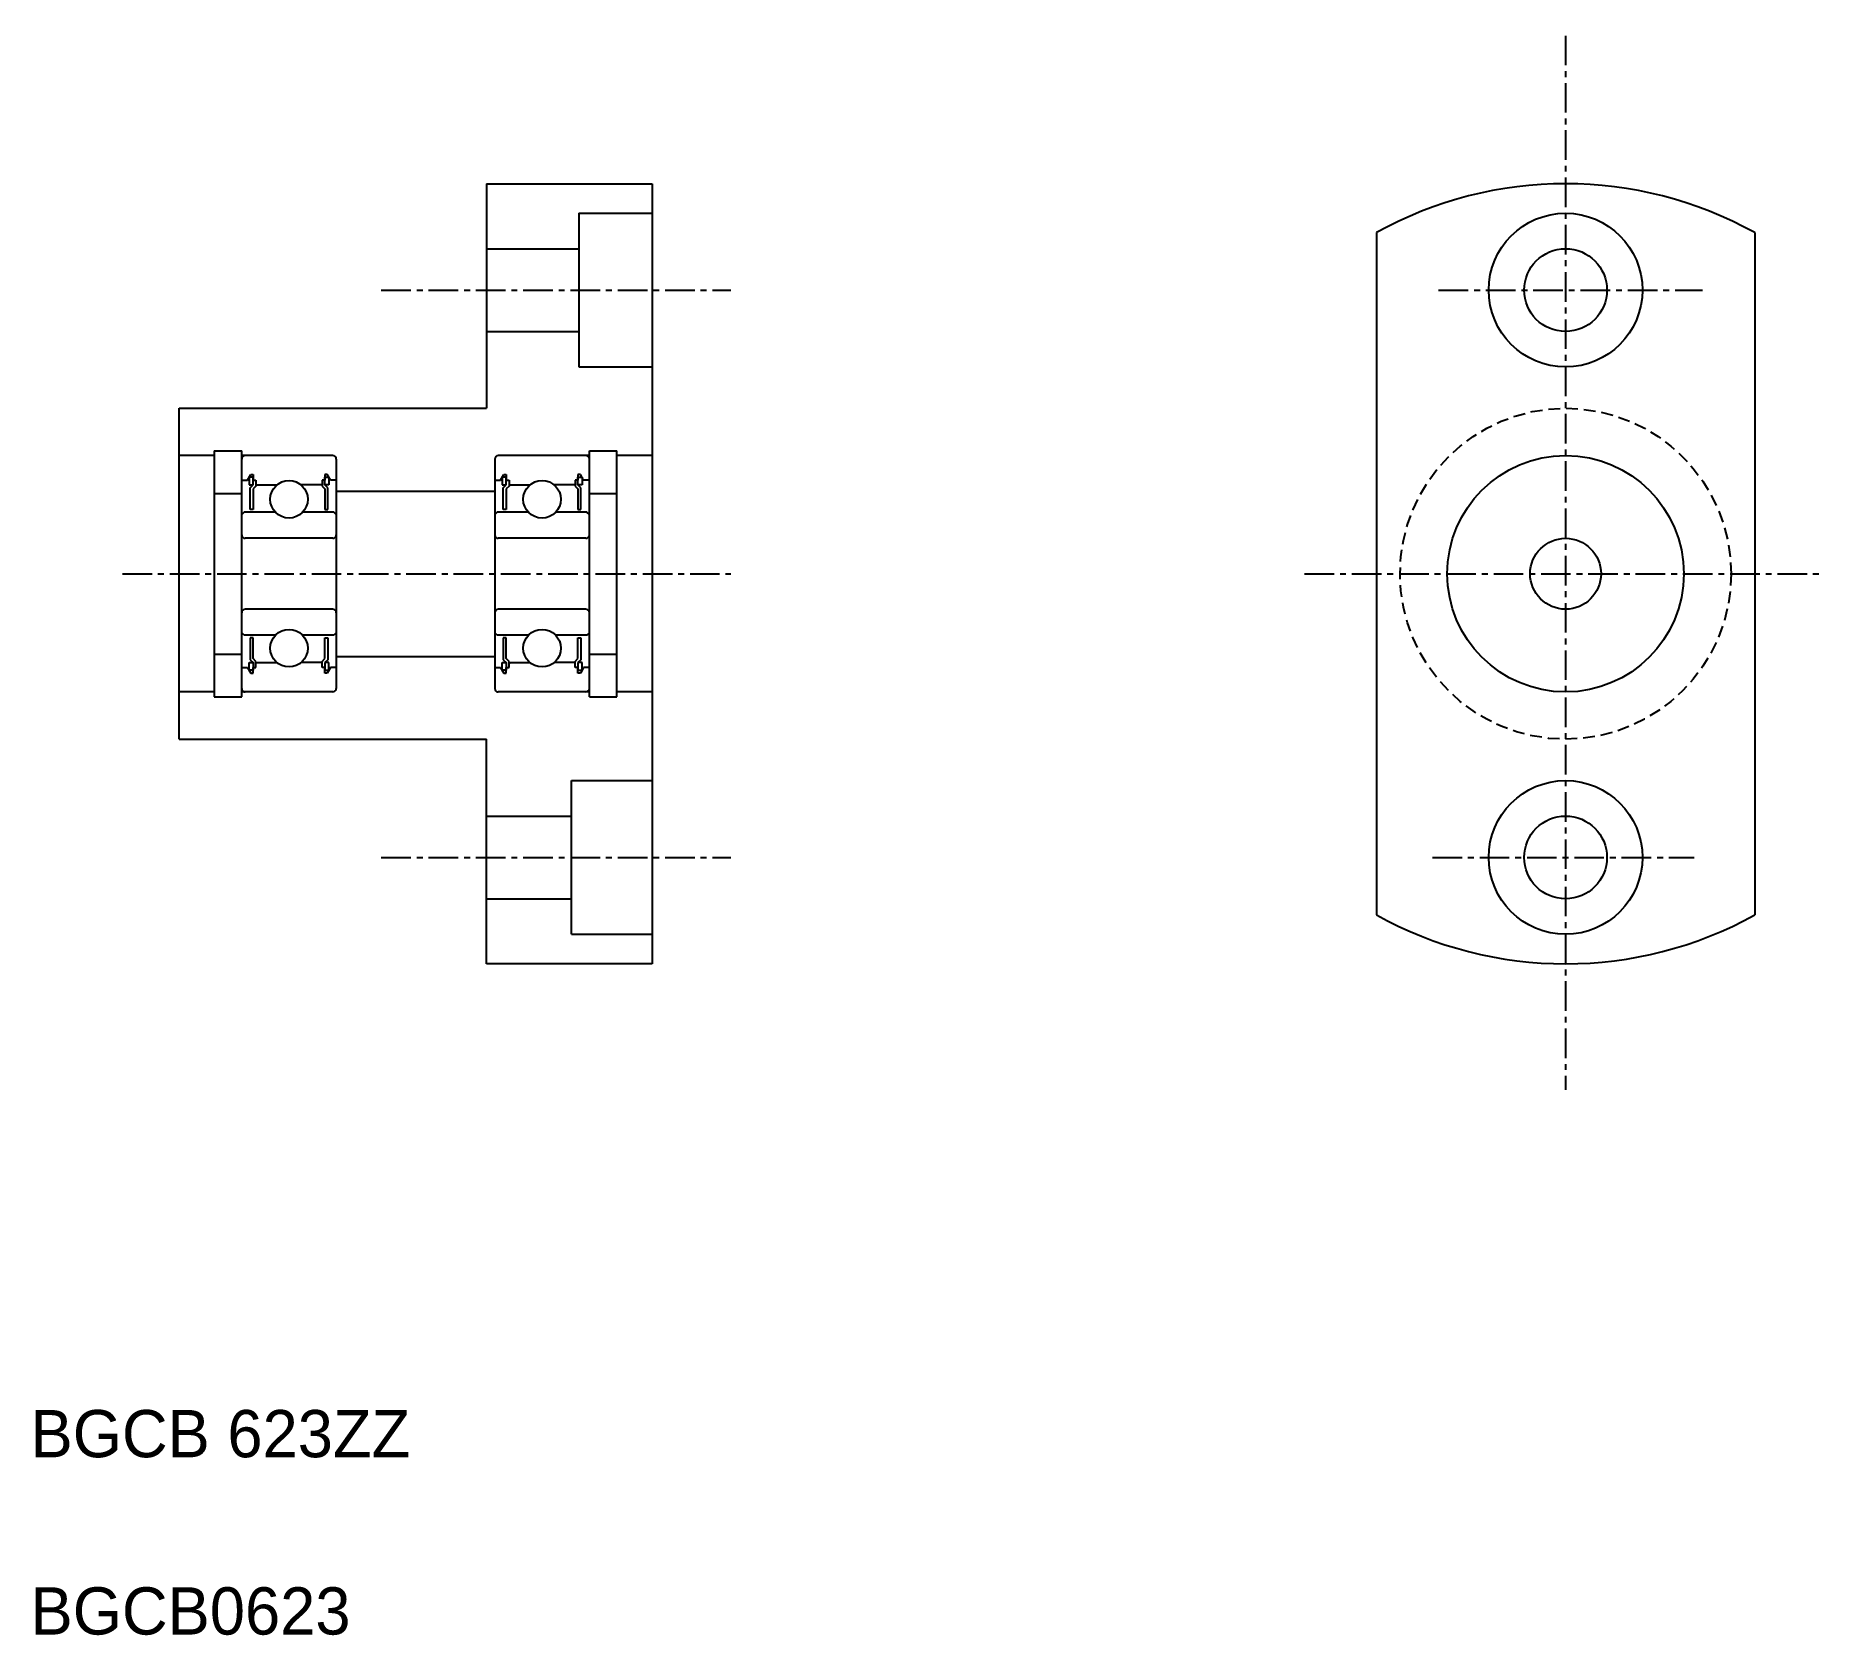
# Model space of a CAD drawing. Extents: x 115.6 to 191.3, y 80.6 to 148.3.
import ezdxf

# ---------------------------------------------------------------- set-up
doc = ezdxf.new("R2010")
doc.units = 0
doc.linetypes.add('CENTER', pattern=[2, 1.25, -0.25, 0.25, -0.25])
doc.linetypes.add('DASHED', pattern=[0.75, 0.5, -0.25])
doc.layers.get('0').update_dxf_attribs({"linetype": 'CONTINUOUS'})
doc.layers.add('CENTER', color=1, linetype='CENTER')

msp = doc.modelspace()

# ---------------------------------------------------------------- linework, layer by layer
at = {"color": 7, "linetype": 'CONTINUOUS'}
for p, q in [((134.706, 142.036), (141.706, 142.036)), ((134.706, 142.036), (134.706, 132.536)), ((141.706, 142.036), (141.706, 109.036)), ((138.606, 140.786), (138.606, 134.286)), ((138.606, 140.786), (141.706, 140.786)), ((172.335, 139.967), (172.335, 111.106)), ((188.335, 139.967), (188.335, 111.106)), ((134.706, 139.286), (138.606, 139.286)), ((134.706, 135.786), (138.606, 135.786)), ((138.606, 134.286), (141.706, 134.286)), ((121.706, 118.536), (121.706, 132.536)), ((121.706, 132.536), (134.706, 132.536)), ((123.196, 130.536), (121.706, 130.536)), ((123.196, 130.736), (123.196, 120.336)), ((123.196, 130.736), (124.356, 130.736)), ((124.356, 120.336), (124.356, 130.736)), ((128.206, 130.536), (124.356, 130.536)), ((128.356, 130.386), (128.356, 120.686)), ((135.056, 130.386), (135.056, 120.686)), ((139.056, 130.536), (135.206, 130.536)), ((139.056, 120.336), (139.056, 130.736)), ((139.056, 130.736), (140.216, 130.736)), ((140.216, 120.336), (140.216, 130.736)), ((141.706, 130.536), (140.216, 130.536)), ((124.356, 129.526), (124.386, 129.496)), ((124.386, 129.496), (124.598, 129.496)), ((124.598, 129.496), (124.737, 129.738)), ((124.839, 129.617), (124.667, 129.617)), ((124.667, 129.617), (124.667, 129.296)), ((124.737, 129.738), (124.839, 129.738)), ((124.839, 129.738), (124.839, 129.496)), ((124.839, 129.296), (124.839, 129.617)), ((124.839, 129.496), (124.959, 129.496)), ((124.959, 129.496), (124.959, 129.246)), ((124.959, 129.326), (124.989, 129.296)), ((127.753, 129.326), (127.723, 129.296)), ((127.874, 129.496), (127.753, 129.496)), ((127.753, 129.496), (127.753, 129.246)), ((127.874, 129.738), (127.874, 129.496)), ((127.976, 129.738), (127.874, 129.738)), ((127.874, 129.617), (128.045, 129.617)), ((127.874, 129.296), (127.874, 129.617)), ((128.115, 129.496), (127.976, 129.738)), ((128.045, 129.617), (128.045, 129.296)), ((128.326, 129.496), (128.115, 129.496)), ((128.356, 129.526), (128.326, 129.496)), ((135.056, 129.526), (135.086, 129.496)), ((135.086, 129.496), (135.298, 129.496)), ((135.298, 129.496), (135.437, 129.738)), ((135.539, 129.617), (135.367, 129.617)), ((135.367, 129.617), (135.367, 129.296)), ((135.437, 129.738), (135.539, 129.738)), ((135.539, 129.738), (135.539, 129.496)), ((135.539, 129.296), (135.539, 129.617)), ((135.539, 129.496), (135.659, 129.496)), ((135.659, 129.496), (135.659, 129.246)), ((135.659, 129.326), (135.689, 129.296)), ((138.453, 129.326), (138.423, 129.296)), ((138.453, 129.496), (138.453, 129.246)), ((138.574, 129.496), (138.453, 129.496)), ((138.676, 129.738), (138.574, 129.738)), ((138.574, 129.738), (138.574, 129.496)), ((138.574, 129.296), (138.574, 129.617)), ((138.574, 129.617), (138.745, 129.617)), ((138.815, 129.496), (138.676, 129.738)), ((138.745, 129.617), (138.745, 129.296)), ((139.026, 129.496), (138.815, 129.496)), ((139.056, 129.526), (139.026, 129.496)), ((123.196, 128.936), (124.356, 128.936)), ((124.667, 129.296), (124.839, 129.296)), ((124.718, 129.176), (124.839, 129.296)), ((124.718, 128.252), (124.718, 129.176)), ((124.959, 129.246), (124.839, 129.126)), ((124.839, 129.126), (124.839, 128.252)), ((124.989, 129.296), (125.848, 129.296)), ((127.723, 129.296), (126.864, 129.296)), ((127.753, 129.246), (127.874, 129.126)), ((128.045, 129.296), (127.874, 129.296)), ((127.994, 129.176), (127.874, 129.296)), ((127.874, 129.126), (127.874, 128.252)), ((127.994, 128.252), (127.994, 129.176)), ((128.356, 129.036), (135.056, 129.036)), ((135.367, 129.296), (135.539, 129.296)), ((135.418, 129.176), (135.539, 129.296)), ((135.418, 128.252), (135.418, 129.176)), ((135.659, 129.246), (135.539, 129.126)), ((135.539, 129.126), (135.539, 128.252)), ((135.689, 129.296), (136.548, 129.296)), ((138.423, 129.296), (137.564, 129.296)), ((138.453, 129.246), (138.574, 129.126)), ((138.694, 129.176), (138.574, 129.296)), ((138.745, 129.296), (138.574, 129.296)), ((138.574, 129.126), (138.574, 128.252)), ((138.694, 128.252), (138.694, 129.176)), ((139.056, 128.936), (140.216, 128.936)), ((124.456, 128.136), (124.356, 128.036)), ((125.784, 128.136), (124.456, 128.136)), ((124.839, 128.252), (124.718, 128.252)), ((128.256, 128.136), (126.929, 128.136)), ((127.874, 128.252), (127.994, 128.252)), ((128.356, 128.036), (128.256, 128.136)), ((135.156, 128.136), (135.056, 128.036)), ((135.056, 127.961), (135.056, 127.961)), ((136.484, 128.136), (135.156, 128.136)), ((135.539, 128.252), (135.418, 128.252)), ((138.956, 128.136), (137.629, 128.136)), ((138.574, 128.252), (138.694, 128.252)), ((139.056, 128.036), (138.956, 128.136)), ((128.206, 127.036), (124.506, 127.036)), ((138.906, 127.036), (135.206, 127.036)), ((135.056, 125.536), (135.056, 125.536)), ((128.206, 124.036), (124.506, 124.036)), ((138.906, 124.036), (135.206, 124.036)), ((124.456, 122.936), (124.356, 123.036)), ((125.784, 122.936), (124.456, 122.936)), ((124.718, 122.82), (124.718, 121.897)), ((124.839, 122.82), (124.718, 122.82)), ((124.839, 121.947), (124.839, 122.82)), ((128.256, 122.936), (126.929, 122.936)), ((127.874, 121.947), (127.874, 122.82)), ((127.874, 122.82), (127.994, 122.82)), ((127.994, 122.82), (127.994, 121.897)), ((128.356, 123.036), (128.256, 122.936)), ((135.156, 122.936), (135.056, 123.036)), ((136.484, 122.936), (135.156, 122.936)), ((135.539, 122.82), (135.418, 122.82)), ((135.418, 122.82), (135.418, 121.897)), ((135.539, 121.947), (135.539, 122.82)), ((138.956, 122.936), (137.629, 122.936)), ((138.574, 121.947), (138.574, 122.82)), ((138.574, 122.82), (138.694, 122.82)), ((138.694, 122.82), (138.694, 121.897)), ((139.056, 123.036), (138.956, 122.936)), ((123.196, 122.136), (124.356, 122.136)), ((124.667, 121.776), (124.839, 121.776)), ((124.667, 121.456), (124.667, 121.776)), ((124.718, 121.897), (124.839, 121.776)), ((124.959, 121.826), (124.839, 121.947)), ((124.839, 121.776), (124.839, 121.456)), ((124.959, 121.576), (124.959, 121.826)), ((124.959, 121.746), (124.989, 121.776)), ((124.989, 121.776), (125.848, 121.776)), ((127.723, 121.776), (126.864, 121.776)), ((127.753, 121.746), (127.723, 121.776)), ((127.753, 121.826), (127.874, 121.947)), ((127.753, 121.576), (127.753, 121.826)), ((127.994, 121.897), (127.874, 121.776)), ((127.874, 121.776), (127.874, 121.456)), ((128.045, 121.776), (127.874, 121.776)), ((128.045, 121.456), (128.045, 121.776)), ((128.356, 122.036), (135.056, 122.036)), ((135.367, 121.776), (135.539, 121.776)), ((135.367, 121.456), (135.367, 121.776)), ((135.418, 121.897), (135.539, 121.776)), ((135.659, 121.826), (135.539, 121.947)), ((135.539, 121.776), (135.539, 121.456)), ((135.659, 121.576), (135.659, 121.826)), ((135.659, 121.746), (135.689, 121.776)), ((135.689, 121.776), (136.548, 121.776)), ((138.423, 121.776), (137.564, 121.776)), ((138.453, 121.746), (138.423, 121.776)), ((138.453, 121.826), (138.574, 121.947)), ((138.453, 121.576), (138.453, 121.826)), ((138.694, 121.897), (138.574, 121.776)), ((138.745, 121.776), (138.574, 121.776)), ((138.574, 121.776), (138.574, 121.456)), ((138.745, 121.456), (138.745, 121.776)), ((139.056, 122.136), (140.216, 122.136)), ((124.356, 121.546), (124.386, 121.576)), ((124.386, 121.576), (124.598, 121.576)), ((124.598, 121.576), (124.737, 121.335)), ((124.839, 121.456), (124.667, 121.456)), ((124.737, 121.335), (124.839, 121.335)), ((124.839, 121.576), (124.959, 121.576)), ((124.839, 121.335), (124.839, 121.576)), ((127.874, 121.576), (127.753, 121.576)), ((127.874, 121.335), (127.874, 121.576)), ((127.874, 121.456), (128.045, 121.456)), ((127.976, 121.335), (127.874, 121.335)), ((128.115, 121.576), (127.976, 121.335)), ((128.326, 121.576), (128.115, 121.576)), ((128.356, 121.546), (128.326, 121.576)), ((135.056, 121.546), (135.086, 121.576)), ((135.086, 121.576), (135.298, 121.576)), ((135.298, 121.576), (135.437, 121.335)), ((135.539, 121.456), (135.367, 121.456)), ((135.437, 121.335), (135.539, 121.335)), ((135.539, 121.576), (135.659, 121.576)), ((135.539, 121.335), (135.539, 121.576)), ((138.574, 121.576), (138.453, 121.576)), ((138.574, 121.335), (138.574, 121.576)), ((138.574, 121.456), (138.745, 121.456)), ((138.676, 121.335), (138.574, 121.335)), ((138.815, 121.576), (138.676, 121.335)), ((139.026, 121.576), (138.815, 121.576)), ((139.056, 121.546), (139.026, 121.576)), ((123.196, 120.536), (121.706, 120.536)), ((123.196, 120.336), (124.356, 120.336)), ((128.206, 120.536), (124.356, 120.536)), ((139.056, 120.536), (135.206, 120.536)), ((139.056, 120.336), (140.216, 120.336)), ((141.706, 120.536), (140.216, 120.536)), ((121.706, 118.536), (134.706, 118.536)), ((134.706, 109.036), (134.706, 118.536)), ((138.306, 110.286), (138.306, 116.786)), ((138.306, 116.786), (141.706, 116.786)), ((134.706, 115.286), (138.306, 115.286)), ((134.706, 111.786), (138.306, 111.786)), ((138.306, 110.286), (141.706, 110.286)), ((141.706, 109.036), (134.706, 109.036))]:
    msp.add_line(p, q, dxfattribs=at)
for centre, radius in [((180.335, 137.536), 3.25), ((180.335, 137.536), 1.75), ((180.335, 125.536), 5), ((126.356, 128.686), 0.794), ((137.056, 128.686), 0.794), ((180.335, 125.536), 1.5), ((126.356, 122.386), 0.794), ((137.056, 122.386), 0.794), ((180.335, 113.536), 3.25), ((180.335, 113.536), 1.75)]:
    msp.add_circle(centre, radius, dxfattribs=at)
at = {"color": 3, "linetype": 'DASHED'}
msp.add_circle((180.335, 125.536), 7, dxfattribs=at)
at = {"color": 7, "linetype": 'CONTINUOUS'}
for centre, radius, start, end in [((180.335, 125.536), 16.5, 60.99745, 119.00255), ((124.506, 130.386), 0.15, 90, 179.99998), ((128.206, 130.386), 0.15, 359.99999, 90), ((135.206, 130.386), 0.15, 90, 179.99998), ((138.906, 130.386), 0.15, 359.99999, 90), ((124.506, 127.186), 0.15, 179.99998, 270), ((128.206, 127.186), 0.15, 270, 359.99999), ((135.206, 127.186), 0.15, 179.99998, 270), ((138.906, 127.186), 0.15, 270, 359.99999), ((124.506, 123.886), 0.15, 90, 179.99999), ((128.206, 123.886), 0.15, 360, 90), ((135.206, 123.886), 0.15, 90, 179.99999), ((138.906, 123.886), 0.15, 360, 90), ((124.506, 120.686), 0.15, 179.99999, 270), ((128.206, 120.686), 0.15, 270, 360), ((135.206, 120.686), 0.15, 179.99999, 270), ((138.906, 120.686), 0.15, 270, 360), ((180.335, 125.536), 16.5, 240.99745, 299.00255)]:
    msp.add_arc(centre, radius, start, end, dxfattribs=at)
at = {"layer": 'CENTER', "color": 1, "linetype": 'CENTER'}
for p, q in [((180.335, 148.296), (180.335, 103.707)), ((130.259, 137.536), (145.037, 137.536)), ((174.968, 137.536), (186.125, 137.536)), ((119.315, 125.536), (145.037, 125.536)), ((169.297, 125.536), (191.272, 125.536)), ((130.259, 113.536), (145.037, 113.536)), ((174.706, 113.536), (185.778, 113.536))]:
    msp.add_line(p, q, dxfattribs=at)

# ---------------------------------------------------------------- texts
at = {"color": 7, "linetype": 'CONTINUOUS'}
for s, p in [('BGCB 623ZZ', (115.428, 88.159)), ('BGCB0623', (115.428, 80.659))]:
    msp.add_text(s, height=2, dxfattribs=at).set_placement(p)

doc.saveas('drawing.dxf')
